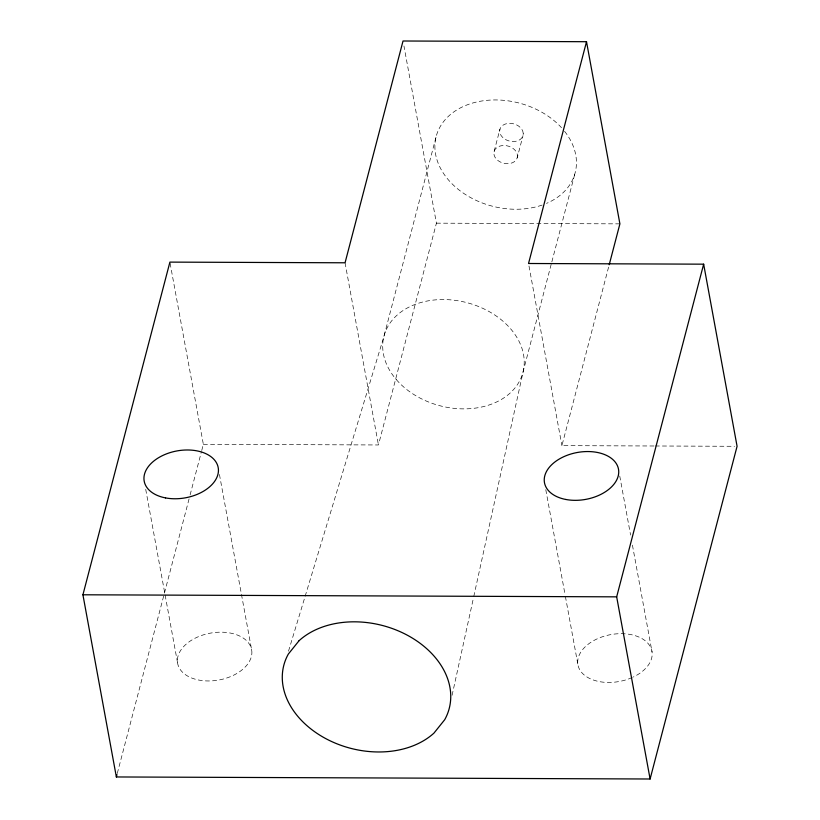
<?xml version="1.0" encoding="UTF-8"?>
<svg xmlns="http://www.w3.org/2000/svg" width="820" height="820" viewBox="0 0 820 820"><rect width="100%" height="100%" fill="white"/><g stroke="black" fill="none" stroke-linecap="round" stroke-linejoin="round"><path stroke-width="0.61" stroke-dasharray="4.1 3.07" d="M452.086 695.298L473.499 597.78M473.765 596.529L523.18 371.501L551.522 263.066M117.28 773.434L189.789 496.161M190.107 494.931L201.412 451.707M201.74 450.477L203.35 444.296L170.129 263.374M435.973 137.309L383.791 336.917L288.435 651.387M203.35 444.296L378.44 444.963L436.424 223.163L403.952 46.022M494.142 151.372L499.944 129.191M517.194 157.829A11.972 8.877 14.7 0 0 502.086 145.611A11.972 8.877 14.7 0 0 497.73 160.361A11.972 8.877 14.7 0 0 517.194 157.829L522.996 135.648M551.85 261.836L575.363 171.882M653.97 445.988L561.915 445.639L608.881 265.987M436.424 223.163L619.899 223.86M655.252 445.988L734.525 446.295M619.746 476.041L630.59 535.07M632.435 545.126L652.033 651.89M528.992 266.008L561.915 445.639M545.782 489.653L565.154 595.166M565.39 596.417L577.844 664.241M345.056 262.789L378.44 444.963M219.442 474.483L251.74 650.393A37.617 23.821 -10.4 0 1 198.983 680.098A37.617 23.821 -10.4 0 1 193.202 639.221A37.617 23.821 -10.4 0 1 251.74 650.393M145.714 489.345L177.55 662.745M632.22 677.505A37.617 23.821 -10.4 0 1 577.71 661.381A37.617 23.821 -10.4 0 1 634.178 635.377A37.617 23.821 -10.4 0 1 633.296 677.012M564.58 131.313A71.811 53.279 14.7 0 1 546.54 203.37M542.112 205.072A71.811 53.279 14.7 0 1 446.521 177.591A71.811 53.279 14.7 0 1 464.458 105.975A71.811 53.279 14.7 0 1 561.495 127.694M523.252 133.332L522.709 130.954A11.972 8.877 14.7 0 0 509.384 123.318A11.972 8.877 14.7 0 0 499.687 131.507L500.231 133.885A11.972 8.877 14.7 0 0 513.556 141.522A11.972 8.877 14.7 0 0 523.252 133.332M396.337 379.629A71.811 53.279 14.7 0 0 518.209 383.401A71.811 53.279 14.7 0 0 445.906 299.597A71.811 53.279 14.7 0 0 396.337 379.629"/><path stroke-width="1.23" d="M586.515 41.707L528.531 263.497L703.652 264.173L737.077 446.295L650.106 779L116.368 776.96L82.922 594.787L169.904 262.113L345.056 262.789L403.03 41L586.515 41.707L619.899 223.86L609.209 264.747M116.368 776.96L116.973 774.613M650.106 779L616.671 596.847L703.652 264.173M82.922 594.787L616.671 596.847M299.105 640.656L288.322 654.083A85.485 63.427 14.7 0 0 325.222 738.318A85.485 63.427 14.7 0 0 433.934 733.131L444.706 719.704A85.485 63.427 14.7 0 0 407.817 635.469A85.485 63.427 14.7 0 0 299.105 640.656M165.537 497.904A37.617 23.821 -10.4 0 0 218.294 468.199A37.617 23.821 -10.4 0 0 159.756 457.027A37.617 23.821 -10.4 0 0 165.537 497.904M565.841 499.472A37.617 23.821 -10.4 0 0 618.587 469.757A37.617 23.821 -10.4 0 0 560.06 458.585A37.617 23.821 -10.4 0 0 565.841 499.472"/></g></svg>
